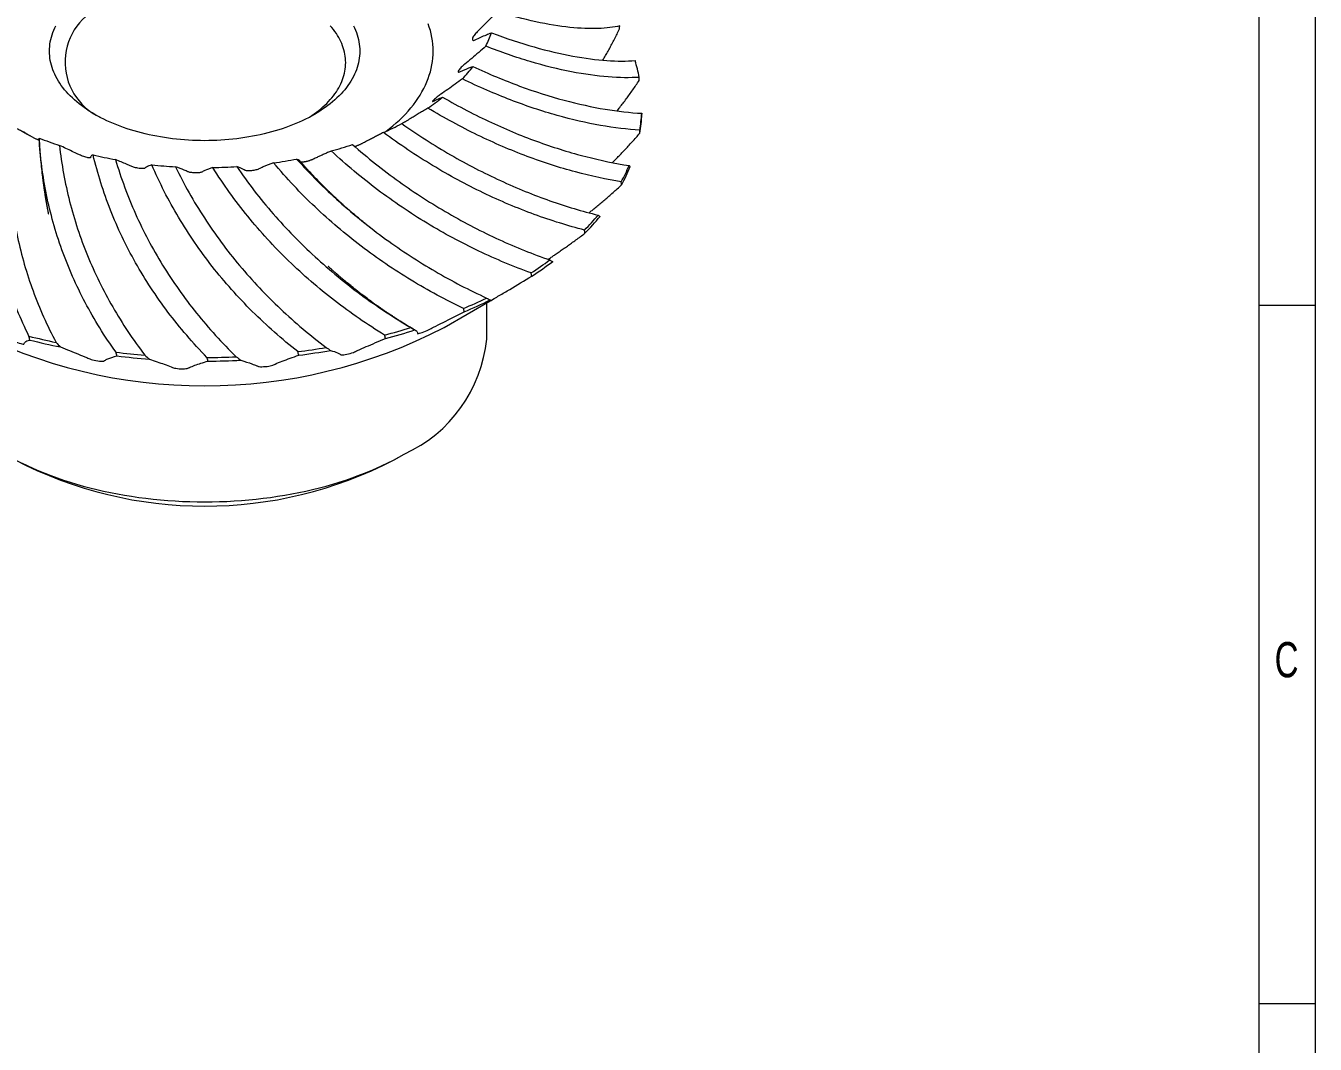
# Model space of a CAD drawing. Header units: millimetres. Extents: x -56 to 182, y 0 to 146.
# Drawn here: x 32.46 to 41.6, y 14.56 to 21.78 of the extents above; entities that cross this region are included whole.
import ezdxf

# ---------------------------------------------------------------- set-up
doc = ezdxf.new("R2010")
doc.units = ezdxf.units.MM
doc.layers.add('FORMAT', color=7, linetype='Continuous')
doc.layers.add('SLD-0', color=7, linetype='Continuous')
doc.styles.add('SLDTEXTSTYLE0', font='TXT', dxfattribs={"width": 0.7})

msp = doc.modelspace()

# ---------------------------------------------------------------- linework, layer by layer
at = {"layer": 'FORMAT', "linetype": 'Continuous', "lineweight": 18}
for p, q in [((41.6, 29.3), (41.6, 0.4)), ((41.2, 28.9), (41.2, 0.8)), ((41.2, 19.8), (41.6, 19.8)), ((41.2001, 14.85), (41.1999, 14.85)), ((41.2, 14.85), (41.6, 14.85))]:
    msp.add_line(p, q, dxfattribs=at)
at = {"layer": 'SLD-0', "color": 7, "linetype": 'Continuous', "lineweight": 18}
for p, q in [((32.6571, 21.7506), (32.6642, 21.7667)), ((32.6642, 21.7667), (32.672, 21.7827)), ((34.6293, 21.7692), (34.6177, 21.7828)), ((34.6402, 21.7555), (34.6293, 21.7692)), ((34.7814, 21.7827), (34.7892, 21.7667)), ((34.7892, 21.7667), (34.7963, 21.7506)), ((35.3196, 21.7728), (35.3114, 21.7968)), ((35.3268, 21.7486), (35.3196, 21.7728)), ((32.6301, 21.6522), (32.6327, 21.6687)), ((32.6327, 21.6687), (32.6361, 21.6852)), ((32.6361, 21.6852), (32.6402, 21.7017)), ((32.6402, 21.7017), (32.6451, 21.7181)), ((32.6451, 21.7181), (32.6507, 21.7344)), ((32.6507, 21.7344), (32.6571, 21.7506)), ((34.6506, 21.7416), (34.6402, 21.7555)), ((34.6603, 21.7276), (34.6506, 21.7416)), ((34.6693, 21.7134), (34.6603, 21.7276)), ((34.6777, 21.6991), (34.6693, 21.7134)), ((34.6855, 21.6846), (34.6777, 21.6991)), ((34.6926, 21.6701), (34.6855, 21.6846)), ((34.699, 21.6555), (34.6926, 21.6701)), ((34.7963, 21.7506), (34.8026, 21.7344)), ((34.8026, 21.7344), (34.8083, 21.7181)), ((34.8083, 21.7181), (34.8131, 21.7017)), ((34.8131, 21.7017), (34.8173, 21.6852)), ((34.8173, 21.6852), (34.8206, 21.6687)), ((34.8206, 21.6687), (34.8233, 21.6522)), ((35.3329, 21.7244), (35.3268, 21.7486)), ((35.3379, 21.7001), (35.3329, 21.7244)), ((35.3418, 21.6757), (35.3379, 21.7001)), ((35.3446, 21.6513), (35.3418, 21.6757)), ((32.6267, 21.6023), (32.6271, 21.619)), ((32.6271, 21.5857), (32.6267, 21.6023)), ((32.6271, 21.619), (32.6282, 21.6356)), ((32.6282, 21.5691), (32.6271, 21.5857)), ((32.6282, 21.6356), (32.6301, 21.6522)), ((34.7048, 21.6407), (34.699, 21.6555)), ((34.7099, 21.6259), (34.7048, 21.6407)), ((34.7144, 21.611), (34.7099, 21.6259)), ((34.7181, 21.596), (34.7144, 21.611)), ((34.7212, 21.581), (34.7181, 21.596)), ((34.7236, 21.566), (34.7212, 21.581)), ((34.8233, 21.6522), (34.8252, 21.6356)), ((34.8252, 21.6356), (34.8263, 21.619)), ((34.8263, 21.5857), (34.8252, 21.5691)), ((34.8263, 21.619), (34.8267, 21.6023)), ((34.8267, 21.6023), (34.8263, 21.5857)), ((35.3462, 21.6268), (35.3446, 21.6513)), ((35.3446, 21.5534), (35.3462, 21.5779)), ((35.3468, 21.6023), (35.3462, 21.6268)), ((35.3462, 21.5779), (35.3468, 21.6023)), ((32.6301, 21.5525), (32.6282, 21.5691)), ((32.6327, 21.536), (32.6301, 21.5525)), ((32.6361, 21.5195), (32.6327, 21.536)), ((32.6402, 21.503), (32.6361, 21.5195)), ((32.6451, 21.4866), (32.6402, 21.503)), ((32.6507, 21.4703), (32.6451, 21.4866)), ((34.7253, 21.5509), (34.7236, 21.566)), ((34.7236, 21.4754), (34.7253, 21.4905)), ((34.7263, 21.5358), (34.7253, 21.5509)), ((34.7253, 21.4905), (34.7263, 21.5056)), ((34.7267, 21.5207), (34.7263, 21.5358)), ((34.7263, 21.5056), (34.7267, 21.5207)), ((34.8083, 21.4866), (34.8026, 21.4703)), ((34.8131, 21.503), (34.8083, 21.4866)), ((34.8173, 21.5195), (34.8131, 21.503)), ((34.8206, 21.536), (34.8173, 21.5195)), ((34.8233, 21.5525), (34.8206, 21.536)), ((34.8252, 21.5691), (34.8233, 21.5525)), ((35.3329, 21.4803), (35.3379, 21.5046)), ((35.3379, 21.5046), (35.3418, 21.529)), ((35.3418, 21.529), (35.3446, 21.5534)), ((32.6571, 21.4541), (32.6507, 21.4703)), ((32.6642, 21.438), (32.6571, 21.4541)), ((32.672, 21.422), (32.6642, 21.438)), ((32.6805, 21.4061), (32.672, 21.422)), ((32.6898, 21.3904), (32.6805, 21.4061)), ((34.699, 21.3859), (34.7048, 21.4007)), ((34.7048, 21.4007), (34.7099, 21.4155)), ((34.7099, 21.4155), (34.7144, 21.4304)), ((34.7144, 21.4304), (34.7181, 21.4453)), ((34.7181, 21.4453), (34.7212, 21.4603)), ((34.7212, 21.4603), (34.7236, 21.4754)), ((34.7728, 21.4061), (34.7636, 21.3904)), ((34.7814, 21.422), (34.7728, 21.4061)), ((34.7892, 21.438), (34.7814, 21.422)), ((34.7963, 21.4541), (34.7892, 21.438)), ((34.8026, 21.4703), (34.7963, 21.4541)), ((35.302, 21.384), (35.3114, 21.4079)), ((35.3114, 21.4079), (35.3196, 21.4319)), ((35.3196, 21.4319), (35.3268, 21.456)), ((35.3268, 21.456), (35.3329, 21.4803)), ((32.6997, 21.3748), (32.6898, 21.3904)), ((32.7104, 21.3593), (32.6997, 21.3748)), ((32.7218, 21.3441), (32.7104, 21.3593)), ((32.7338, 21.329), (32.7218, 21.3441)), ((32.7466, 21.314), (32.7338, 21.329)), ((32.76, 21.2993), (32.7466, 21.314)), ((32.774, 21.2848), (32.76, 21.2993)), ((34.6402, 21.2859), (34.6506, 21.2998)), ((34.6506, 21.2998), (34.6603, 21.3138)), ((34.6603, 21.3138), (34.6693, 21.328)), ((34.6693, 21.328), (34.6777, 21.3423)), ((34.6777, 21.3423), (34.6855, 21.3567)), ((34.6934, 21.2993), (34.6793, 21.2848)), ((34.6855, 21.3567), (34.6926, 21.3713)), ((34.6926, 21.3713), (34.699, 21.3859)), ((34.7068, 21.314), (34.6934, 21.2993)), ((34.7195, 21.329), (34.7068, 21.314)), ((34.7316, 21.3441), (34.7195, 21.329)), ((34.7429, 21.3593), (34.7316, 21.3441)), ((34.7536, 21.3748), (34.7429, 21.3593)), ((34.7636, 21.3904), (34.7536, 21.3748)), ((35.2538, 21.2901), (35.2675, 21.3133)), ((35.2675, 21.3133), (35.2801, 21.3367)), ((35.2801, 21.3367), (35.2916, 21.3603)), ((35.2916, 21.3603), (35.302, 21.384)), ((32.7888, 21.2705), (32.774, 21.2848)), ((32.8041, 21.2565), (32.7888, 21.2705)), ((32.8201, 21.2427), (32.8041, 21.2565)), ((32.8368, 21.2291), (32.8201, 21.2427)), ((32.854, 21.2158), (32.8368, 21.2291)), ((32.8718, 21.2027), (32.854, 21.2158)), ((34.5653, 21.2063), (34.5793, 21.2191)), ((34.5793, 21.2191), (34.5927, 21.232)), ((34.5994, 21.2158), (34.5815, 21.2027)), ((34.5927, 21.232), (34.6055, 21.2452)), ((34.6166, 21.2291), (34.5994, 21.2158)), ((34.6055, 21.2452), (34.6177, 21.2586)), ((34.6332, 21.2427), (34.6166, 21.2291)), ((34.6177, 21.2586), (34.6293, 21.2722)), ((34.6293, 21.2722), (34.6402, 21.2859)), ((34.6492, 21.2565), (34.6332, 21.2427)), ((34.6646, 21.2705), (34.6492, 21.2565)), ((34.6793, 21.2848), (34.6646, 21.2705)), ((35.189, 21.1997), (35.2067, 21.2219)), ((35.2067, 21.2219), (35.2235, 21.2444)), ((35.2235, 21.2444), (35.2392, 21.2672)), ((35.2392, 21.2672), (35.2538, 21.2901)), ((32.8902, 21.1899), (32.8718, 21.2027)), ((32.9092, 21.1774), (32.8902, 21.1899)), ((32.9288, 21.1652), (32.9092, 21.1774)), ((32.9489, 21.1533), (32.9288, 21.1652)), ((32.9695, 21.1417), (32.9489, 21.1533)), ((32.9906, 21.1304), (32.9695, 21.1417)), ((33.0123, 21.1195), (32.9906, 21.1304)), ((33.0344, 21.1088), (33.0123, 21.1195)), ((34.4411, 21.1195), (34.4189, 21.1088)), ((34.4627, 21.1304), (34.4411, 21.1195)), ((34.4839, 21.1417), (34.4627, 21.1304)), ((34.4676, 21.133), (34.4698, 21.1344)), ((34.4698, 21.1344), (34.4871, 21.1458)), ((34.5045, 21.1533), (34.4839, 21.1417)), ((34.4871, 21.1458), (34.5038, 21.1574)), ((34.5038, 21.1574), (34.52, 21.1693)), ((34.5246, 21.1652), (34.5045, 21.1533)), ((34.52, 21.1693), (34.5357, 21.1814)), ((34.5441, 21.1774), (34.5246, 21.1652)), ((34.5357, 21.1814), (34.5508, 21.1937)), ((34.5631, 21.1899), (34.5441, 21.1774)), ((34.5508, 21.1937), (34.5653, 21.2063)), ((34.5815, 21.2027), (34.5631, 21.1899)), ((35.108, 21.1137), (35.1297, 21.1347)), ((35.1297, 21.1347), (35.1504, 21.1561)), ((35.1504, 21.1561), (35.1702, 21.1777)), ((35.1702, 21.1777), (35.189, 21.1997)), ((32.4414, 21.033), (32.4676, 21.0138)), ((33.057, 21.0985), (33.0344, 21.1088)), ((33.0801, 21.0886), (33.057, 21.0985)), ((33.1036, 21.079), (33.0801, 21.0886)), ((33.1276, 21.0698), (33.1036, 21.079)), ((33.1519, 21.0609), (33.1276, 21.0698)), ((33.1767, 21.0524), (33.1519, 21.0609)), ((33.2018, 21.0443), (33.1767, 21.0524)), ((33.2273, 21.0365), (33.2018, 21.0443)), ((33.2531, 21.0292), (33.2273, 21.0365)), ((33.2793, 21.0222), (33.2531, 21.0292)), ((34.2002, 21.0292), (34.1741, 21.0222)), ((34.2261, 21.0365), (34.2002, 21.0292)), ((34.2515, 21.0443), (34.2261, 21.0365)), ((34.2767, 21.0524), (34.2515, 21.0443)), ((34.3014, 21.0609), (34.2767, 21.0524)), ((34.3258, 21.0698), (34.3014, 21.0609)), ((34.3497, 21.079), (34.3258, 21.0698)), ((34.3732, 21.0886), (34.3497, 21.079)), ((34.3963, 21.0985), (34.3732, 21.0886)), ((34.4189, 21.1088), (34.3963, 21.0985)), ((35.0139, 21.0345), (35.0374, 21.0526)), ((35.0374, 21.0526), (35.0618, 21.0726)), ((35.0618, 21.0726), (35.0854, 21.093)), ((35.0854, 21.093), (35.108, 21.1137)), ((32.4676, 21.0138), (32.4722, 21.0105)), ((32.5537, 20.9859), (32.5533, 20.9836)), ((33.3057, 21.0157), (33.2793, 21.0222)), ((33.3325, 21.0095), (33.3057, 21.0157)), ((33.3595, 21.0037), (33.3325, 21.0095)), ((33.3868, 20.9984), (33.3595, 21.0037)), ((33.4143, 20.9935), (33.3868, 20.9984)), ((33.442, 20.989), (33.4143, 20.9935)), ((33.4699, 20.9849), (33.442, 20.989)), ((33.498, 20.9812), (33.4699, 20.9849)), ((33.5262, 20.978), (33.498, 20.9812)), ((33.5546, 20.9751), (33.5262, 20.978)), ((33.5831, 20.9728), (33.5546, 20.9751)), ((33.6117, 20.9708), (33.5831, 20.9728)), ((33.6404, 20.9693), (33.6117, 20.9708)), ((33.6691, 20.9682), (33.6404, 20.9693)), ((33.6979, 20.9675), (33.6691, 20.9682)), ((33.7267, 20.9673), (33.6979, 20.9675)), ((33.7555, 20.9675), (33.7267, 20.9673)), ((33.7842, 20.9682), (33.7555, 20.9675)), ((33.813, 20.9693), (33.7842, 20.9682)), ((33.8417, 20.9708), (33.813, 20.9693)), ((33.8703, 20.9728), (33.8417, 20.9708)), ((33.8988, 20.9751), (33.8703, 20.9728)), ((33.9271, 20.978), (33.8988, 20.9751)), ((33.9554, 20.9812), (33.9271, 20.978)), ((33.9835, 20.9849), (33.9554, 20.9812)), ((34.0114, 20.989), (33.9835, 20.9849)), ((34.0391, 20.9935), (34.0114, 20.989)), ((34.0666, 20.9984), (34.0391, 20.9935)), ((34.0939, 21.0037), (34.0666, 20.9984)), ((34.1209, 21.0095), (34.0939, 21.0037)), ((34.1476, 21.0157), (34.1209, 21.0095)), ((34.1741, 21.0222), (34.1476, 21.0157)), ((35.424, 19.643), (35.7515, 19.8321)), ((35.7267, 19.561), (35.7267, 19.8177)), ((35.4237, 19.6428), (35.424, 19.643)), ((35.0704, 18.7039), (35.1411, 18.7447)), ((35.1034, 18.7235), (35.1409, 18.7446)), ((32.4278, 18.683), (32.468, 18.6637)), ((32.468, 18.6637), (32.5092, 18.645)), ((34.9442, 18.645), (34.9853, 18.6637)), ((34.9853, 18.6637), (35.0256, 18.683)), ((35.0256, 18.683), (35.0649, 18.703)), ((35.0649, 18.703), (35.1034, 18.7235)), ((32.5092, 18.645), (32.5511, 18.6269)), ((32.5511, 18.6269), (32.5939, 18.6095)), ((32.5939, 18.6095), (32.6374, 18.5927)), ((32.6374, 18.5927), (32.6817, 18.5766)), ((32.6817, 18.5766), (32.7267, 18.5611)), ((32.7267, 18.5611), (32.7724, 18.5463)), ((34.681, 18.5463), (34.7267, 18.5611)), ((34.7267, 18.5611), (34.7717, 18.5766)), ((34.7717, 18.5766), (34.816, 18.5927)), ((34.816, 18.5927), (34.8595, 18.6095)), ((34.8595, 18.6095), (34.9022, 18.6269)), ((34.9022, 18.6269), (34.9442, 18.645)), ((32.7724, 18.5463), (32.8187, 18.5323)), ((32.8187, 18.5323), (32.8657, 18.5189)), ((32.8657, 18.5189), (32.9132, 18.5062)), ((32.9132, 18.5062), (32.9613, 18.4943)), ((32.9613, 18.4943), (33.0099, 18.4831)), ((33.0099, 18.4831), (33.0591, 18.4726)), ((33.0591, 18.4726), (33.1086, 18.4629)), ((34.3447, 18.4629), (34.3943, 18.4726)), ((34.3943, 18.4726), (34.4434, 18.4831)), ((34.4434, 18.4831), (34.492, 18.4943)), ((34.492, 18.4943), (34.5401, 18.5062)), ((34.5401, 18.5062), (34.5877, 18.5189)), ((34.5877, 18.5189), (34.6347, 18.5323)), ((34.6347, 18.5323), (34.681, 18.5463)), ((33.1086, 18.4629), (33.1586, 18.454)), ((33.1586, 18.454), (33.209, 18.4458)), ((33.209, 18.4458), (33.2598, 18.4383)), ((33.2598, 18.4383), (33.3109, 18.4316)), ((33.3109, 18.4316), (33.3622, 18.4257)), ((33.3622, 18.4257), (33.4138, 18.4206)), ((33.4138, 18.4206), (33.4656, 18.4163)), ((33.4656, 18.4163), (33.5176, 18.4127)), ((33.5176, 18.4127), (33.5698, 18.41)), ((33.5698, 18.41), (33.622, 18.408)), ((33.622, 18.408), (33.6743, 18.4068)), ((33.6743, 18.4068), (33.7267, 18.4064)), ((33.7267, 18.4064), (33.779, 18.4068)), ((33.779, 18.4068), (33.8313, 18.408)), ((33.8313, 18.408), (33.8836, 18.41)), ((33.8836, 18.41), (33.9357, 18.4127)), ((33.9357, 18.4127), (33.9877, 18.4163)), ((33.9877, 18.4163), (34.0395, 18.4206)), ((34.0395, 18.4206), (34.0911, 18.4257)), ((34.0911, 18.4257), (34.1425, 18.4316)), ((34.1425, 18.4316), (34.1936, 18.4383)), ((34.1936, 18.4383), (34.2443, 18.4458)), ((34.2443, 18.4458), (34.2947, 18.454)), ((34.2947, 18.454), (34.3447, 18.4629))]:
    msp.add_line(p, q, dxfattribs=at)
for centre, radius, start, end in [((33.1691, 21.5239), 0.4317, 110.2579, 244.88021), ((34.9905, 22.0097), 0.8186, 332.95196, 340.19963), ((34.7306, 22.1782), 1.1293, 316.83019, 322.67821), ((35.7298, 21.2097), 1.0977, 10.8615, 17.23707), ((34.4027, 22.5364), 1.6158, 304.11664, 308.72189), ((35.7794, 21.221), 1.0473, 350.18188, 356.76075), ((35.7818, 21.1948), 1.0449, 350.39708, 357.81847), ((34.0932, 23.0553), 2.2207, 293.94962, 297.67495), ((33.5201, 23.4359), 2.6337, 248.47197, 251.79681), ((33.8691, 23.628), 2.8362, 285.45319, 288.61783), ((33.6711, 23.9637), 3.183, 256.6425, 259.57282), ((33.7229, 24.3035), 3.5269, 263.96885, 266.7054), ((33.7271, 24.3564), 3.58, 270.93268, 273.64213), ((33.7553, 24.1068), 3.3286, 277.95165, 280.79584), ((35.5679, 21.2918), 1.2711, 331.02674, 336.80832), ((35.5778, 21.261), 1.2602, 331.20298, 337.75295), ((35.1576, 21.5821), 1.7753, 315.30519, 319.93224), ((35.172, 21.5428), 1.7557, 315.44228, 320.69276), ((34.6643, 22.1572), 2.5344, 302.91192, 306.56128), ((34.6794, 22.1094), 2.5078, 303.02077, 307.16018), ((34.2158, 22.9554), 3.451, 292.96179, 295.93223), ((34.2278, 22.9027), 3.4217, 293.05246, 296.41723), ((33.7267, 22.9133), 3.6845, 242.56978, 297.42484), ((33.6213, 24.086), 4.6468, 255.79319, 258.22914), ((33.9047, 23.804), 4.3556, 284.59946, 287.14284), ((33.9117, 23.753), 4.3296, 284.67933, 287.55547), ((33.6264, 24.0819), 4.6692, 255.87871, 258.61362), ((33.7572, 24.4801), 5.0481, 277.17036, 279.47545), ((33.7596, 24.4377), 5.0314, 277.24487, 279.84689), ((34.725, 19.6614), 1.0067, 294.40146, 354.2784), ((33.7166, 24.6454), 5.2146, 263.18958, 265.44532), ((33.7177, 24.6304), 5.2256, 263.2667, 265.80383), ((33.7268, 24.7911), 5.3607, 270.17482, 272.38938), ((33.7268, 24.762), 5.3575, 270.24848, 272.74379), ((33.7267, 21.2927), 2.9168, 242.56864, 297.42598)]:
    msp.add_arc(centre, radius, start, end, dxfattribs=at)
for points, knots in [([(35.7978, 21.884), (35.7681, 21.8502), (35.7375, 21.8172), (35.6905, 21.7696), (35.6747, 21.7541), (35.6549, 21.735), (35.6509, 21.7311), (35.6437, 21.7227), (35.6403, 21.7182), (35.6311, 21.7052), (35.6261, 21.6963), (35.6231, 21.6836), (35.6252, 21.6802), (35.6306, 21.6783), (35.6328, 21.6781), (35.6382, 21.6792), (35.6415, 21.6806), (35.6585, 21.6889), (35.6721, 21.6955), (35.7115, 21.7132), (35.7366, 21.7234), (35.7607, 21.7324)], [0, 0, 0, 0, 0.25, 0.25, 0.375, 0.375, 0.40625, 0.40625, 0.4375, 0.4375, 0.5, 0.5, 0.5625, 0.5625, 0.59375, 0.59375, 0.625, 0.625, 0.75, 0.75, 1, 1, 1, 1]), ([(36.6698, 21.782), (36.6271, 21.7712), (36.5757, 21.7644), (36.457, 21.7602), (36.3901, 21.7628), (36.2416, 21.7786), (36.1606, 21.7917), (35.9877, 21.8291), (35.8955, 21.8534), (35.7978, 21.884)], [0, 0, 0, 0, 0.25, 0.25, 0.5, 0.5, 0.75, 0.75, 1, 1, 1, 1]), ([(36.5493, 21.5382), (36.5525, 21.5435), (36.5623, 21.5594), (36.5779, 21.5864), (36.5963, 21.6189), (36.6145, 21.6527), (36.6326, 21.6876), (36.6506, 21.7237), (36.6619, 21.7478), (36.6676, 21.7599)], [0, 0, 0, 0, 0.07319, 0.221221, 0.369301, 0.517381, 0.678243, 0.839134, 1, 1, 1, 1]), ([(35.7607, 21.7324), (35.8649, 21.6929), (35.9658, 21.6596), (36.1588, 21.6047), (36.2503, 21.5833), (36.423, 21.5515), (36.5036, 21.5412), (36.651, 21.5307), (36.7182, 21.5305), (36.7783, 21.5349)], [0, 0, 0, 0, 0.25, 0.25, 0.5, 0.5, 0.75, 0.75, 1, 1, 1, 1]), ([(35.7196, 21.6374), (35.6866, 21.6074), (35.6533, 21.5783), (35.6034, 21.5365), (35.5868, 21.523), (35.5661, 21.5064), (35.5619, 21.503), (35.5537, 21.4955), (35.5497, 21.4915), (35.5383, 21.4797), (35.5312, 21.4716), (35.5237, 21.4595), (35.5234, 21.456), (35.5258, 21.4536), (35.527, 21.4532), (35.5308, 21.4537), (35.5334, 21.4548), (35.5476, 21.4612), (35.5587, 21.4663), (35.5906, 21.4797), (35.6103, 21.4872), (35.6287, 21.4936)], [0, 0, 0, 0, 0.25, 0.25, 0.375, 0.375, 0.40625, 0.40625, 0.4375, 0.4375, 0.5, 0.5, 0.5625, 0.5625, 0.59375, 0.59375, 0.625, 0.625, 0.75, 0.75, 1, 1, 1, 1]), ([(36.8079, 21.4165), (36.7415, 21.4122), (36.6676, 21.4131), (36.5064, 21.4259), (36.4197, 21.4378), (36.2346, 21.4739), (36.1369, 21.4978), (35.9341, 21.558), (35.8287, 21.5943), (35.7196, 21.6374)], [0, 0, 0, 0, 0.25, 0.25, 0.5, 0.5, 0.75, 0.75, 1, 1, 1, 1]), ([(35.6287, 21.4936), (35.7408, 21.4409), (35.8516, 21.3948), (36.0679, 21.3151), (36.1729, 21.2818), (36.3759, 21.2271), (36.4733, 21.206), (36.6571, 21.1755), (36.7438, 21.1659), (36.825, 21.1618)], [0, 0, 0, 0, 0.25, 0.25, 0.5, 0.5, 0.75, 0.75, 1, 1, 1, 1]), ([(35.5542, 21.4056), (35.5195, 21.3797), (35.4849, 21.3547), (35.4342, 21.3191), (35.4175, 21.3076), (35.3969, 21.2935), (35.3927, 21.2905), (35.3839, 21.2841), (35.3794, 21.2806), (35.3662, 21.2703), (35.3575, 21.2631), (35.3457, 21.2522), (35.3431, 21.2489), (35.3423, 21.2464), (35.3426, 21.2459), (35.3445, 21.2461), (35.3464, 21.2469), (35.357, 21.2518), (35.3653, 21.2557), (35.3883, 21.2658), (35.4017, 21.2712), (35.4135, 21.2758)], [0, 0, 0, 0, 0.25, 0.25, 0.375, 0.375, 0.40625, 0.40625, 0.4375, 0.4375, 0.5, 0.5, 0.5625, 0.5625, 0.59375, 0.59375, 0.625, 0.625, 0.75, 0.75, 1, 1, 1, 1]), ([(36.8114, 21.0424), (36.7242, 21.0474), (36.6309, 21.0584), (36.4344, 21.0929), (36.3316, 21.1164), (36.118, 21.1766), (36.0078, 21.2132), (35.784, 21.2993), (35.67, 21.3488), (35.5542, 21.4056)], [0, 0, 0, 0, 0.25, 0.25, 0.5, 0.5, 0.75, 0.75, 1, 1, 1, 1]), ([(36.6499, 21.1782), (36.6567, 21.1866), (36.6713, 21.2049), (36.6932, 21.2334), (36.7158, 21.2635), (36.7386, 21.2947), (36.7616, 21.3271), (36.7847, 21.3607), (36.7997, 21.3833), (36.8072, 21.3946)], [0, 0, 0, 0, 0.121203, 0.261565, 0.401973, 0.542383, 0.694912, 0.847468, 1, 1, 1, 1]), ([(35.4135, 21.2758), (35.5287, 21.2094), (35.6445, 21.1495), (35.8748, 21.0427), (35.9886, 20.9961), (36.213, 20.9155), (36.3229, 20.8818), (36.535, 20.8273), (36.6376, 20.8062), (36.7364, 20.7912)], [0, 0, 0, 0, 0.25, 0.25, 0.5, 0.5, 0.75, 0.75, 1, 1, 1, 1]), ([(32.4808, 19.5813), (32.4215, 19.7028), (32.3712, 19.8278), (32.2896, 20.0833), (32.2585, 20.2132), (32.2152, 20.4775), (32.2033, 20.6111), (32.1988, 20.8786), (32.206, 21.013), (32.2229, 21.1484)], [0, 0, 0, 0, 0.25, 0.25, 0.5, 0.5, 0.75, 0.75, 1, 1, 1, 1]), ([(35.309, 21.1987), (35.2988, 21.1924), (35.2784, 21.1799), (35.2484, 21.1616), (35.219, 21.1438), (35.1938, 21.1287), (35.1757, 21.1179), (35.1641, 21.111), (35.1564, 21.1065), (35.1489, 21.102), (35.1416, 21.0976), (35.134, 21.0931), (35.1286, 21.0898), (35.1258, 21.0881), (35.1256, 21.088)], [0, 0, 0, 0, 0.161735, 0.323695, 0.485438, 0.647188, 0.748464, 0.799137, 0.849813, 0.885928, 0.923148, 0.959267, 0.996159, 1, 1, 1, 1]), ([(36.68, 20.676), (36.5759, 20.6927), (36.4673, 20.7159), (36.244, 20.7759), (36.1297, 20.8125), (35.8968, 20.8998), (35.7791, 20.9502), (35.544, 21.0642), (35.4264, 21.1278), (35.309, 21.1987)], [0, 0, 0, 0, 0.25, 0.25, 0.5, 0.5, 0.75, 0.75, 1, 1, 1, 1]), ([(32.3448, 21.0803), (32.3354, 20.946), (32.3353, 20.8119), (32.3537, 20.5457), (32.3722, 20.4143), (32.4277, 20.1543), (32.4646, 20.0264), (32.5558, 19.7774), (32.6101, 19.6558), (32.6733, 19.5369)], [0, 0, 0, 0, 0.25, 0.25, 0.5, 0.5, 0.75, 0.75, 1, 1, 1, 1]), ([(32.5539, 20.9694), (32.5537, 20.9695), (32.5522, 20.9701), (32.5488, 20.9716), (32.5438, 20.9739), (32.5383, 20.9765), (32.5315, 20.9797), (32.5235, 20.9836), (32.5144, 20.9882), (32.5054, 20.9928), (32.4972, 20.9971), (32.4903, 21.0008), (32.4821, 21.0053), (32.4672, 21.0134), (32.4463, 21.0248), (32.4211, 21.0385), (32.396, 21.0521), (32.3706, 21.0661), (32.3534, 21.0756), (32.3448, 21.0803)], [0, 0, 0, 0, 0.004091, 0.026717, 0.049994, 0.072625, 0.095771, 0.131315, 0.167861, 0.204385, 0.242133, 0.275174, 0.308481, 0.374998, 0.507603, 0.630501, 0.753489, 0.876711, 1, 1, 1, 1]), ([(34.9946, 21.0258), (34.9848, 21.0207), (34.9652, 21.0105), (34.9368, 20.9958), (34.9091, 20.9815), (34.8857, 20.9693), (34.8666, 20.9593), (34.8546, 20.9529), (34.8447, 20.9478), (34.8375, 20.9443), (34.8298, 20.9407), (34.8219, 20.9371), (34.8141, 20.9337), (34.8071, 20.9307), (34.8008, 20.9281), (34.796, 20.9262), (34.7934, 20.9253), (34.7923, 20.9249)], [0, 0, 0, 0, 0.142696, 0.285388, 0.427989, 0.570596, 0.659909, 0.749227, 0.781558, 0.813853, 0.846036, 0.878226, 0.908279, 0.938289, 0.961633, 0.984956, 1, 1, 1, 1]), ([(36.4195, 20.3334), (36.303, 20.3635), (36.184, 20.4005), (35.9436, 20.4887), (35.8228, 20.5395), (35.5808, 20.6557), (35.4606, 20.7205), (35.2246, 20.863), (35.1085, 20.9408), (34.9946, 21.0258)], [0, 0, 0, 0, 0.25, 0.25, 0.5, 0.5, 0.75, 0.75, 1, 1, 1, 1]), ([(35.1246, 21.0886), (35.2379, 21.0083), (35.3537, 20.9344), (35.5878, 20.7995), (35.7055, 20.7388), (35.9414, 20.6303), (36.0591, 20.5828), (36.2902, 20.5013), (36.4042, 20.4671), (36.5162, 20.4393)], [0, 0, 0, 0, 0.25, 0.25, 0.5, 0.5, 0.75, 0.75, 1, 1, 1, 1]), ([(32.5532, 20.9836), (32.5533, 20.9817), (32.5536, 20.9755), (32.5541, 20.9657), (32.5547, 20.9547), (32.5553, 20.9454), (32.5557, 20.9378), (32.5561, 20.932), (32.5563, 20.9278), (32.5565, 20.9249), (32.5568, 20.9213), (32.5571, 20.9157), (32.5577, 20.9074), (32.5584, 20.8967), (32.5594, 20.8841), (32.5604, 20.8704), (32.5615, 20.8566), (32.5627, 20.8428), (32.5653, 20.8135), (32.5698, 20.7685), (32.5749, 20.7239), (32.5785, 20.6953), (32.5801, 20.6827), (32.5817, 20.6706), (32.5832, 20.6597), (32.5845, 20.6509), (32.5854, 20.6443), (32.586, 20.6398), (32.5866, 20.6359), (32.5872, 20.6316), (32.588, 20.6258), (32.5891, 20.6187), (32.5904, 20.61), (32.5919, 20.6), (32.5937, 20.5885), (32.5958, 20.5756), (32.598, 20.5617), (32.6004, 20.5477), (32.6026, 20.5344), (32.6049, 20.5215), (32.6071, 20.509), (32.6093, 20.4972), (32.6112, 20.4867), (32.613, 20.4768), (32.6147, 20.468), (32.6161, 20.4605), (32.6171, 20.4556), (32.6176, 20.4528), (32.618, 20.4511), (32.6183, 20.4493), (32.6185, 20.4483), (32.6186, 20.4481), (32.6186, 20.4481), (32.6186, 20.4481)], [0, 0, 0, 0, 0.010537, 0.033959, 0.054232, 0.071355, 0.085328, 0.095986, 0.103604, 0.108204, 0.111979, 0.123636, 0.139049, 0.158218, 0.182778, 0.208442, 0.233987, 0.25941, 0.284713, 0.396284, 0.508784, 0.532011, 0.555344, 0.57873, 0.599404, 0.615813, 0.627958, 0.635839, 0.641309, 0.649331, 0.660035, 0.67342, 0.689485, 0.708229, 0.729653, 0.753754, 0.780501, 0.807175, 0.831999, 0.854977, 0.879691, 0.901851, 0.921463, 0.938537, 0.956854, 0.97101, 0.981111, 0.984727, 0.987712, 0.992813, 0.997138, 0.99922, 1, 1, 1, 1]), ([(33.0983, 19.4676), (33.0171, 19.5805), (32.9442, 19.6981), (32.8159, 19.9408), (32.7608, 20.0655), (32.6689, 20.3216), (32.6324, 20.4522), (32.5787, 20.7162), (32.5614, 20.85), (32.5537, 20.9859)], [0, 0, 0, 0, 0.25, 0.25, 0.5, 0.5, 0.75, 0.75, 1, 1, 1, 1]), ([(32.6974, 20.934), (32.7121, 20.8), (32.7362, 20.6674), (32.8028, 20.4064), (32.845, 20.2786), (32.9474, 20.0282), (33.0074, 19.9062), (33.1429, 19.6709), (33.2187, 19.5572), (33.3025, 19.4472)], [0, 0, 0, 0, 0.25, 0.25, 0.5, 0.5, 0.75, 0.75, 1, 1, 1, 1]), ([(32.9357, 20.8668), (32.9272, 20.8634), (32.9213, 20.8594), (32.9174, 20.8522), (32.9172, 20.8494), (32.9175, 20.8459), (32.9172, 20.8453), (32.9145, 20.8448), (32.9122, 20.8449), (32.9038, 20.8458), (32.8956, 20.8474), (32.8754, 20.8532), (32.8642, 20.857), (32.8491, 20.8627), (32.8443, 20.8646), (32.8357, 20.8683), (32.832, 20.87), (32.8152, 20.8782), (32.8015, 20.8848), (32.7588, 20.9052), (32.7287, 20.9194), (32.6974, 20.934)], [0, 0, 0, 0, 0.25, 0.25, 0.375, 0.375, 0.40625, 0.40625, 0.4375, 0.4375, 0.5, 0.5, 0.5625, 0.5625, 0.59375, 0.59375, 0.625, 0.625, 0.75, 0.75, 1, 1, 1, 1]), ([(34.7746, 20.9402), (34.881, 20.8466), (34.9917, 20.7589), (35.2194, 20.596), (35.3358, 20.5211), (35.573, 20.3839), (35.6933, 20.3219), (35.9334, 20.2119), (36.0538, 20.1635), (36.174, 20.1216)], [0, 0, 0, 0, 0.25, 0.25, 0.5, 0.5, 0.75, 0.75, 1, 1, 1, 1]), ([(36.6172, 20.812), (36.6203, 20.815), (36.6322, 20.8266), (36.6528, 20.8474), (36.6789, 20.8742), (36.7048, 20.9014), (36.7311, 20.9297), (36.758, 20.9591), (36.7852, 20.9896), (36.8031, 21.0102), (36.812, 21.0204)], [0, 0, 0, 0, 0.045878, 0.177284, 0.308689, 0.440137, 0.571586, 0.714381, 0.857201, 1, 1, 1, 1]), ([(33.7431, 19.4304), (33.6438, 19.5324), (33.5513, 19.6399), (33.382, 19.8647), (33.3054, 19.9813), (33.1688, 20.2236), (33.1093, 20.3484), (33.0088, 20.603), (32.9676, 20.7333), (32.9357, 20.8668)], [0, 0, 0, 0, 0.25, 0.25, 0.5, 0.5, 0.75, 0.75, 1, 1, 1, 1]), ([(34.6248, 20.8943), (34.6159, 20.8904), (34.5979, 20.8825), (34.5722, 20.8711), (34.5476, 20.8599), (34.527, 20.8504), (34.5106, 20.8426), (34.5004, 20.8375), (34.4916, 20.8336), (34.4849, 20.8309), (34.4773, 20.8282), (34.4695, 20.8256), (34.4615, 20.8231), (34.4541, 20.821), (34.4473, 20.8192), (34.4412, 20.8178), (34.4356, 20.8167), (34.4295, 20.8156), (34.4231, 20.8147), (34.417, 20.8142), (34.412, 20.8142), (34.4081, 20.8149), (34.4067, 20.816), (34.4061, 20.8168), (34.4061, 20.8169)], [0, 0, 0, 0, 0.113501, 0.226999, 0.340425, 0.453856, 0.524896, 0.59594, 0.621656, 0.647343, 0.672942, 0.698546, 0.722451, 0.746321, 0.764889, 0.78344, 0.80194, 0.820462, 0.849598, 0.878768, 0.908833, 0.938829, 0.992389, 1, 1, 1, 1]), ([(36.0414, 20.0296), (35.9176, 20.0742), (35.7932, 20.126), (35.5462, 20.2437), (35.4242, 20.3093), (35.1838, 20.4547), (35.0663, 20.534), (34.8397, 20.7046), (34.7302, 20.7961), (34.6248, 20.8943)], [0, 0, 0, 0, 0.25, 0.25, 0.5, 0.5, 0.75, 0.75, 1, 1, 1, 1]), ([(33.095, 20.8332), (33.1332, 20.7025), (33.1804, 20.5742), (33.2922, 20.324), (33.3565, 20.2027), (33.5013, 19.9673), (33.5816, 19.8538), (33.7555, 19.6373), (33.8494, 19.5338), (33.9503, 19.4351)], [0, 0, 0, 0, 0.25, 0.25, 0.5, 0.5, 0.75, 0.75, 1, 1, 1, 1]), ([(33.3524, 20.7961), (33.337, 20.7912), (33.3241, 20.7861), (33.3097, 20.7778), (33.306, 20.7748), (33.3021, 20.771), (33.3009, 20.7703), (33.2964, 20.7695), (33.2933, 20.7692), (33.2825, 20.769), (33.2729, 20.7695), (33.251, 20.7727), (33.2398, 20.7752), (33.2252, 20.7791), (33.2207, 20.7804), (33.2129, 20.783), (33.2097, 20.7844), (33.1958, 20.7907), (33.1845, 20.7958), (33.1484, 20.8114), (33.1224, 20.8221), (33.095, 20.8332)], [0, 0, 0, 0, 0.25, 0.25, 0.375, 0.375, 0.40625, 0.40625, 0.4375, 0.4375, 0.5, 0.5, 0.5625, 0.5625, 0.59375, 0.59375, 0.625, 0.625, 0.75, 0.75, 1, 1, 1, 1]), ([(34.3873, 19.4715), (34.2741, 19.5606), (34.1662, 19.656), (33.9631, 19.8581), (33.8684, 19.9643), (33.6931, 20.1877), (33.6132, 20.304), (33.4703, 20.5439), (33.4071, 20.6678), (33.3524, 20.7961)], [0, 0, 0, 0, 0.25, 0.25, 0.5, 0.5, 0.75, 0.75, 1, 1, 1, 1]), ([(33.5203, 20.7824), (33.5802, 20.6576), (33.6485, 20.5363), (33.8007, 20.3021), (33.884, 20.1898), (34.065, 19.9741), (34.1621, 19.8714), (34.3669, 19.6779), (34.4748, 19.5867), (34.5882, 19.5009)], [0, 0, 0, 0, 0.25, 0.25, 0.5, 0.5, 0.75, 0.75, 1, 1, 1, 1]), ([(33.7854, 20.7769), (33.7637, 20.7698), (33.7444, 20.7628), (33.7203, 20.7521), (33.7133, 20.7485), (33.7052, 20.744), (33.7032, 20.7431), (33.6972, 20.7416), (33.6933, 20.7409), (33.6806, 20.7392), (33.67, 20.7385), (33.6475, 20.739), (33.6367, 20.7402), (33.6233, 20.7424), (33.6192, 20.7432), (33.6125, 20.7449), (33.61, 20.7459), (33.5997, 20.7508), (33.5912, 20.7547), (33.5634, 20.7664), (33.5426, 20.7743), (33.5203, 20.7824)], [0, 0, 0, 0, 0.25, 0.25, 0.375, 0.375, 0.40625, 0.40625, 0.4375, 0.4375, 0.5, 0.5, 0.5625, 0.5625, 0.59375, 0.59375, 0.625, 0.625, 0.75, 0.75, 1, 1, 1, 1]), ([(35.0026, 19.589), (34.8804, 19.6638), (34.7618, 19.7454), (34.5339, 19.9214), (34.4252, 20.0153), (34.2188, 20.2155), (34.122, 20.3211), (33.943, 20.5415), (33.8605, 20.6566), (33.7854, 20.7769)], [0, 0, 0, 0, 0.25, 0.25, 0.5, 0.5, 0.75, 0.75, 1, 1, 1, 1]), ([(34.2158, 20.8102), (34.1889, 20.8001), (34.164, 20.7904), (34.1311, 20.7762), (34.1211, 20.7716), (34.1092, 20.7659), (34.1065, 20.7647), (34.0992, 20.7624), (34.0949, 20.7612), (34.0808, 20.7579), (34.0695, 20.7558), (34.0474, 20.7537), (34.0375, 20.7536), (34.0258, 20.7542), (34.0224, 20.7546), (34.0171, 20.7556), (34.0154, 20.7563), (34.0091, 20.7602), (34.0039, 20.7633), (33.9855, 20.7722), (33.9709, 20.778), (33.9545, 20.7837)], [0, 0, 0, 0, 0.25, 0.25, 0.375, 0.375, 0.40625, 0.40625, 0.4375, 0.4375, 0.5, 0.5, 0.5625, 0.5625, 0.59375, 0.59375, 0.625, 0.625, 0.75, 0.75, 1, 1, 1, 1]), ([(33.9545, 20.7837), (34.0336, 20.6673), (34.1201, 20.5554), (34.3059, 20.3417), (34.4048, 20.2405), (34.6139, 20.0485), (34.7236, 19.9583), (34.9503, 19.7909), (35.0675, 19.7134), (35.1885, 19.6419)], [0, 0, 0, 0, 0.25, 0.25, 0.5, 0.5, 0.75, 0.75, 1, 1, 1, 1]), ([(35.5621, 19.7778), (35.4363, 19.8376), (35.3121, 19.9044), (35.0694, 20.0519), (34.9515, 20.132), (34.7231, 20.3059), (34.6135, 20.3989), (34.4062, 20.5958), (34.308, 20.6999), (34.2158, 20.8102)], [0, 0, 0, 0, 0.25, 0.25, 0.5, 0.5, 0.75, 0.75, 1, 1, 1, 1]), ([(34.3788, 20.8371), (34.4736, 20.7312), (34.5744, 20.6307), (34.7858, 20.4411), (34.8958, 20.3525), (35.124, 20.1871), (35.2416, 20.1107), (35.4802, 19.9716), (35.6016, 19.9085), (35.725, 19.8518)], [0, 0, 0, 0, 0.25, 0.25, 0.5, 0.5, 0.75, 0.75, 1, 1, 1, 1]), ([(34.4039, 20.8207), (34.4038, 20.8208), (34.4034, 20.8217), (34.4013, 20.8244), (34.396, 20.8282), (34.3883, 20.8328), (34.382, 20.8356), (34.3788, 20.8371)], [0, 0, 0, 0, 0.0192805, 0.1358671, 0.4238667, 0.7119639, 1, 1, 1, 1]), ([(34.9176, 20.3388), (34.915, 20.3408), (34.9098, 20.3448), (34.9019, 20.3509), (34.8943, 20.357), (34.8868, 20.3628), (34.8797, 20.3684), (34.872, 20.3746), (34.8631, 20.3817), (34.8527, 20.3901), (34.8411, 20.3995), (34.8288, 20.4095), (34.8163, 20.4199), (34.8044, 20.4297), (34.7933, 20.4391), (34.7829, 20.4479), (34.7732, 20.4562), (34.7643, 20.4638), (34.7566, 20.4705), (34.7495, 20.4766), (34.7423, 20.4829), (34.7345, 20.4898), (34.7258, 20.4974), (34.7163, 20.5059), (34.7057, 20.5155), (34.6961, 20.5241), (34.6879, 20.5316), (34.6817, 20.5373), (34.6761, 20.5424), (34.6712, 20.5468), (34.6673, 20.5505), (34.6641, 20.5535), (34.6611, 20.5563), (34.6576, 20.5595), (34.6532, 20.5636), (34.6479, 20.5686), (34.6418, 20.5743), (34.635, 20.5808), (34.6279, 20.5876), (34.6209, 20.5942), (34.6144, 20.6005), (34.6084, 20.6063), (34.6012, 20.6133), (34.5933, 20.621), (34.585, 20.6292), (34.5779, 20.6362), (34.5714, 20.6426), (34.5652, 20.6488), (34.559, 20.6551), (34.5525, 20.6617), (34.5452, 20.6691), (34.5369, 20.6775), (34.5279, 20.6868), (34.5184, 20.6967), (34.5086, 20.7068), (34.4988, 20.7172), (34.4888, 20.7278), (34.4787, 20.7386), (34.4689, 20.7492), (34.4596, 20.7592), (34.4513, 20.7683), (34.4438, 20.7766), (34.4375, 20.7835), (34.4317, 20.79), (34.4256, 20.7969), (34.418, 20.8054), (34.4107, 20.8137), (34.406, 20.8191), (34.4043, 20.821)], [0, 0, 0, 0, 0.013889, 0.02759, 0.041827, 0.054836, 0.067532, 0.079989, 0.096475, 0.115521, 0.137148, 0.160435, 0.183634, 0.206706, 0.226381, 0.245964, 0.264476, 0.280996, 0.295523, 0.308184, 0.321003, 0.336094, 0.352279, 0.370363, 0.390611, 0.413023, 0.425493, 0.437882, 0.448745, 0.458031, 0.46574, 0.471774, 0.476621, 0.483172, 0.492098, 0.502074, 0.513945, 0.527711, 0.542171, 0.555794, 0.568572, 0.580505, 0.591594, 0.611236, 0.627495, 0.640967, 0.653686, 0.666385, 0.678443, 0.691207, 0.705762, 0.722439, 0.741134, 0.760658, 0.780683, 0.800839, 0.82148, 0.842609, 0.863689, 0.883077, 0.900656, 0.916426, 0.930387, 0.940294, 0.953347, 0.969546, 0.988892, 1, 1, 1, 1]), ([(36.452, 20.456), (36.4535, 20.4573), (36.4589, 20.4616), (36.468, 20.4688), (36.485, 20.4825), (36.5075, 20.5012), (36.5355, 20.5247), (36.5635, 20.5486), (36.5923, 20.5735), (36.6218, 20.5995), (36.652, 20.6265), (36.6721, 20.6448), (36.6821, 20.6539)], [0, 0, 0, 0, 0.020586, 0.070199, 0.119625, 0.240874, 0.362122, 0.48341, 0.604699, 0.736457, 0.868239, 1, 1, 1, 1]), ([(36.1619, 20.1259), (36.1634, 20.127), (36.1688, 20.1308), (36.178, 20.137), (36.1893, 20.1447), (36.2006, 20.1524), (36.2177, 20.164), (36.2406, 20.1799), (36.2694, 20.2), (36.2983, 20.2204), (36.3283, 20.2418), (36.3592, 20.2641), (36.391, 20.2873), (36.4123, 20.3031), (36.423, 20.311)], [0, 0, 0, 0, 0.016711, 0.0616034, 0.1067636, 0.152011, 0.1970876, 0.3076681, 0.4182478, 0.5288641, 0.6394812, 0.7596459, 0.8798322, 1, 1, 1, 1]), ([(35.2202, 19.6237), (35.2184, 19.6247), (35.2135, 19.6276), (35.2059, 19.632), (35.1974, 19.6371), (35.1896, 19.6417), (35.1819, 19.6463), (35.1743, 19.6509), (35.1667, 19.6555), (35.1597, 19.6597), (35.154, 19.6632), (35.149, 19.6663), (35.144, 19.6694), (35.1385, 19.6728), (35.1323, 19.6766), (35.1259, 19.6806), (35.1147, 19.6876), (35.0993, 19.6974), (35.0802, 19.7096), (35.0621, 19.7214), (35.0479, 19.7307), (35.0375, 19.7376), (35.0304, 19.7423), (35.0228, 19.7474), (35.0142, 19.7532), (35.0049, 19.7595), (34.9954, 19.766), (34.9862, 19.7723), (34.9774, 19.7784), (34.9693, 19.784), (34.9624, 19.7889), (34.9566, 19.7929), (34.951, 19.7969), (34.9444, 19.8015), (34.9362, 19.8074), (34.9269, 19.814), (34.916, 19.8219), (34.9042, 19.8305), (34.8919, 19.8395), (34.8802, 19.8482), (34.8683, 19.8571), (34.8557, 19.8665), (34.8445, 19.875), (34.8352, 19.8821), (34.8285, 19.8873), (34.8227, 19.8917), (34.8182, 19.8952), (34.8149, 19.8978), (34.812, 19.9), (34.8091, 19.9023), (34.8056, 19.9051), (34.8004, 19.9091), (34.7933, 19.9147), (34.784, 19.9221), (34.7735, 19.9304), (34.7622, 19.9395), (34.7505, 19.949), (34.7403, 19.9574), (34.7315, 19.9647), (34.7242, 19.9707), (34.7168, 19.9769), (34.7093, 19.9831), (34.7018, 19.9895), (34.6943, 19.9958), (34.6874, 20.0017), (34.6815, 20.0067), (34.6768, 20.0108), (34.6731, 20.014), (34.6702, 20.0164), (34.6677, 20.0187), (34.6648, 20.0212), (34.6612, 20.0243), (34.6566, 20.0283), (34.651, 20.0331), (34.6444, 20.0389), (34.6371, 20.0454), (34.6297, 20.052), (34.623, 20.058), (34.6173, 20.0631), (34.6127, 20.0672), (34.6092, 20.0704), (34.6066, 20.0727), (34.6049, 20.0742), (34.6037, 20.0753), (34.603, 20.076), (34.6029, 20.076), (34.6029, 20.076)], [0, 0, 0, 0, 0.007919, 0.022196, 0.034112, 0.046431, 0.057189, 0.068897, 0.081171, 0.091735, 0.100368, 0.107186, 0.114599, 0.123063, 0.132577, 0.142601, 0.1526, 0.183674, 0.213204, 0.240827, 0.267716, 0.278797, 0.289238, 0.30086, 0.314252, 0.329379, 0.344439, 0.358906, 0.372781, 0.385922, 0.396924, 0.405418, 0.413261, 0.423467, 0.436741, 0.452354, 0.467818, 0.48894, 0.508593, 0.526846, 0.545699, 0.566055, 0.587914, 0.600063, 0.611458, 0.620833, 0.628185, 0.633515, 0.637315, 0.641986, 0.64779, 0.654728, 0.667399, 0.682675, 0.700477, 0.719358, 0.738777, 0.758734, 0.770748, 0.782948, 0.795337, 0.807913, 0.820676, 0.833626, 0.845648, 0.855822, 0.863693, 0.86993, 0.874535, 0.878236, 0.883112, 0.889291, 0.896774, 0.906511, 0.917826, 0.93072, 0.944187, 0.956092, 0.965898, 0.974331, 0.981477, 0.986076, 0.990122, 0.993749, 0.997143, 1, 1, 1, 1]), ([(35.7502, 19.8383), (35.747, 19.8344), (35.7417, 19.8298), (35.7299, 19.8214), (35.7253, 19.8184), (35.7187, 19.8141), (35.7172, 19.8132), (35.7147, 19.8116), (35.7136, 19.8109), (35.7159, 19.8119), (35.7247, 19.8167), (35.7488, 19.8305), (35.7646, 19.8396), (35.7853, 19.8517), (35.7914, 19.8553), (35.8034, 19.8623), (35.8094, 19.8658), (35.8397, 19.8835), (35.8645, 19.898), (35.9404, 19.9428), (35.9927, 19.9741), (36.046, 20.0067)], [0, 0, 0, 0, 0.25, 0.25, 0.375, 0.375, 0.40625, 0.40625, 0.4375, 0.4375, 0.5, 0.5, 0.5625, 0.5625, 0.59375, 0.59375, 0.625, 0.625, 0.75, 0.75, 1, 1, 1, 1]), ([(35.2177, 19.6251), (35.2255, 19.6209), (35.2312, 19.6163), (35.2357, 19.6083), (35.2365, 19.6055), (35.2366, 19.6016), (35.2365, 19.6008), (35.2366, 19.5993), (35.2369, 19.5987), (35.2435, 19.5992), (35.2553, 19.6027), (35.2838, 19.6133), (35.301, 19.6205), (35.3212, 19.63), (35.3269, 19.6329), (35.3379, 19.6385), (35.3434, 19.6413), (35.3712, 19.6555), (35.3943, 19.6671), (35.4656, 19.703), (35.5158, 19.7281), (35.5677, 19.7542)], [0, 0, 0, 0, 0.25, 0.25, 0.375, 0.375, 0.40625, 0.40625, 0.4375, 0.4375, 0.5, 0.5, 0.5625, 0.5625, 0.59375, 0.59375, 0.625, 0.625, 0.75, 0.75, 1, 1, 1, 1]), ([(32.1184, 19.6642), (32.1676, 19.641), (32.2157, 19.6184), (32.2854, 19.5857), (32.3082, 19.575), (32.3361, 19.5619), (32.3415, 19.5593), (32.3527, 19.554), (32.3587, 19.5513), (32.3794, 19.5427), (32.3968, 19.5365), (32.4267, 19.5276), (32.4395, 19.5248), (32.446, 19.5254), (32.4462, 19.5263), (32.4465, 19.5282), (32.4466, 19.5291), (32.4478, 19.5336), (32.45, 19.5368), (32.4603, 19.5455), (32.4718, 19.55), (32.4872, 19.5537)], [0, 0, 0, 0, 0.25, 0.25, 0.375, 0.375, 0.40625, 0.40625, 0.4375, 0.4375, 0.5, 0.5, 0.5625, 0.5625, 0.59375, 0.59375, 0.625, 0.625, 0.75, 0.75, 1, 1, 1, 1]), ([(34.62, 19.4804), (34.6385, 19.4746), (34.655, 19.4687), (34.6756, 19.4592), (34.6818, 19.4559), (34.6885, 19.4517), (34.6897, 19.4508), (34.6925, 19.4491), (34.6942, 19.4484), (34.7048, 19.4478), (34.7191, 19.4498), (34.7508, 19.4567), (34.7686, 19.4617), (34.7875, 19.4689), (34.7924, 19.4712), (34.8019, 19.4755), (34.8067, 19.4777), (34.8308, 19.4887), (34.8512, 19.4977), (34.9149, 19.5254), (34.9607, 19.5447), (35.0089, 19.5647)], [0, 0, 0, 0, 0.25, 0.25, 0.375, 0.375, 0.40625, 0.40625, 0.4375, 0.4375, 0.5, 0.5, 0.5625, 0.5625, 0.59375, 0.59375, 0.625, 0.625, 0.75, 0.75, 1, 1, 1, 1]), ([(32.7046, 19.5046), (32.7487, 19.487), (32.7913, 19.47), (32.8522, 19.4452), (32.8719, 19.4371), (32.8959, 19.4271), (32.9005, 19.4251), (32.9102, 19.4211), (32.9154, 19.4191), (32.9347, 19.4129), (32.9525, 19.4088), (32.985, 19.4037), (33.0001, 19.4026), (33.0105, 19.4043), (33.0121, 19.4053), (33.015, 19.4073), (33.0164, 19.4083), (33.0241, 19.4134), (33.0315, 19.4172), (33.0575, 19.428), (33.0794, 19.4346), (33.1051, 19.4408)], [0, 0, 0, 0, 0.25, 0.25, 0.375, 0.375, 0.40625, 0.40625, 0.4375, 0.4375, 0.5, 0.5, 0.5625, 0.5625, 0.59375, 0.59375, 0.625, 0.625, 0.75, 0.75, 1, 1, 1, 1]), ([(33.3354, 19.4188), (33.3725, 19.4062), (33.4078, 19.3939), (33.4572, 19.3758), (33.4731, 19.3698), (33.492, 19.3624), (33.4956, 19.361), (33.5033, 19.358), (33.5075, 19.3565), (33.5246, 19.3525), (33.542, 19.3507), (33.5757, 19.3496), (33.5924, 19.3504), (33.6063, 19.3535), (33.6092, 19.3548), (33.6145, 19.3573), (33.6172, 19.3586), (33.631, 19.3649), (33.6434, 19.3699), (33.6839, 19.3848), (33.7153, 19.3946), (33.7501, 19.4045)], [0, 0, 0, 0, 0.25, 0.25, 0.375, 0.375, 0.40625, 0.40625, 0.4375, 0.4375, 0.5, 0.5, 0.5625, 0.5625, 0.59375, 0.59375, 0.625, 0.625, 0.75, 0.75, 1, 1, 1, 1]), ([(33.9833, 19.4106), (34.0117, 19.402), (34.0382, 19.3935), (34.074, 19.3805), (34.0852, 19.3762), (34.0984, 19.3708), (34.1008, 19.3696), (34.1062, 19.3675), (34.1092, 19.3664), (34.1234, 19.3644), (34.1396, 19.3645), (34.173, 19.3675), (34.1906, 19.3704), (34.2074, 19.3754), (34.2114, 19.3771), (34.219, 19.3804), (34.2228, 19.3821), (34.2422, 19.3904), (34.2589, 19.3972), (34.3122, 19.4178), (34.3516, 19.4319), (34.3941, 19.4464)], [0, 0, 0, 0, 0.25, 0.25, 0.375, 0.375, 0.40625, 0.40625, 0.4375, 0.4375, 0.5, 0.5, 0.5625, 0.5625, 0.59375, 0.59375, 0.625, 0.625, 0.75, 0.75, 1, 1, 1, 1])]:
    msp.add_open_spline(points, degree=3, knots=knots, dxfattribs=at)
for points in [[(36.6676, 21.7599), (36.6684, 21.7672), (36.6691, 21.7746), (36.6698, 21.782)], [(36.8072, 21.3946), (36.8074, 21.4018), (36.8077, 21.4091), (36.8079, 21.4165)], [(36.825, 21.1618), (36.8254, 21.1595), (36.8257, 21.1573), (36.8259, 21.155)], [(36.812, 21.0204), (36.8118, 21.0277), (36.8116, 21.035), (36.8114, 21.0424)], [(36.7364, 20.7912), (36.739, 20.7887), (36.7416, 20.7863), (36.7441, 20.7839)], [(36.6821, 20.6539), (36.6814, 20.6612), (36.6807, 20.6686), (36.68, 20.676)], [(36.5162, 20.4393), (36.521, 20.4364), (36.5257, 20.4335), (36.5305, 20.4306)], [(36.423, 20.311), (36.4218, 20.3184), (36.4207, 20.3259), (36.4195, 20.3334)], [(36.174, 20.1216), (36.1808, 20.118), (36.1876, 20.1144), (36.1942, 20.1108)], [(36.046, 20.0067), (36.0444, 20.0143), (36.0429, 20.0219), (36.0414, 20.0296)], [(35.725, 19.8518), (35.7334, 19.8473), (35.7418, 19.8428), (35.7502, 19.8383)], [(35.5677, 19.7542), (35.5658, 19.7621), (35.5639, 19.7699), (35.5621, 19.7778)], [(32.4872, 19.5537), (32.485, 19.5629), (32.4829, 19.5721), (32.4808, 19.5813)], [(35.0089, 19.5647), (35.0067, 19.5728), (35.0046, 19.5809), (35.0026, 19.589)], [(35.1885, 19.6419), (35.1983, 19.6363), (35.208, 19.6307), (35.2177, 19.6251)], [(32.6733, 19.5369), (32.6837, 19.5261), (32.6941, 19.5153), (32.7046, 19.5046)], [(34.3941, 19.4464), (34.3917, 19.4548), (34.3895, 19.4631), (34.3873, 19.4715)], [(34.5882, 19.5009), (34.5988, 19.4941), (34.6094, 19.4872), (34.62, 19.4804)], [(33.1051, 19.4408), (33.1027, 19.4497), (33.1004, 19.4586), (33.0983, 19.4676)], [(33.3025, 19.4472), (33.3135, 19.4377), (33.3244, 19.4282), (33.3354, 19.4188)], [(33.7501, 19.4045), (33.7477, 19.4131), (33.7454, 19.4218), (33.7431, 19.4304)], [(33.9503, 19.4351), (33.9613, 19.4269), (33.9723, 19.4187), (33.9833, 19.4106)]]:
    msp.add_open_spline(points, degree=3, dxfattribs=at)

# ---------------------------------------------------------------- texts
at = {"layer": 'FORMAT', "insert": (41.397, 17.4126), "char_height": 0.25, "attachment_point": 2, "style": 'SLDTEXTSTYLE0'}
msp.add_mtext('C', dxfattribs=at)

doc.saveas('drawing.dxf')
